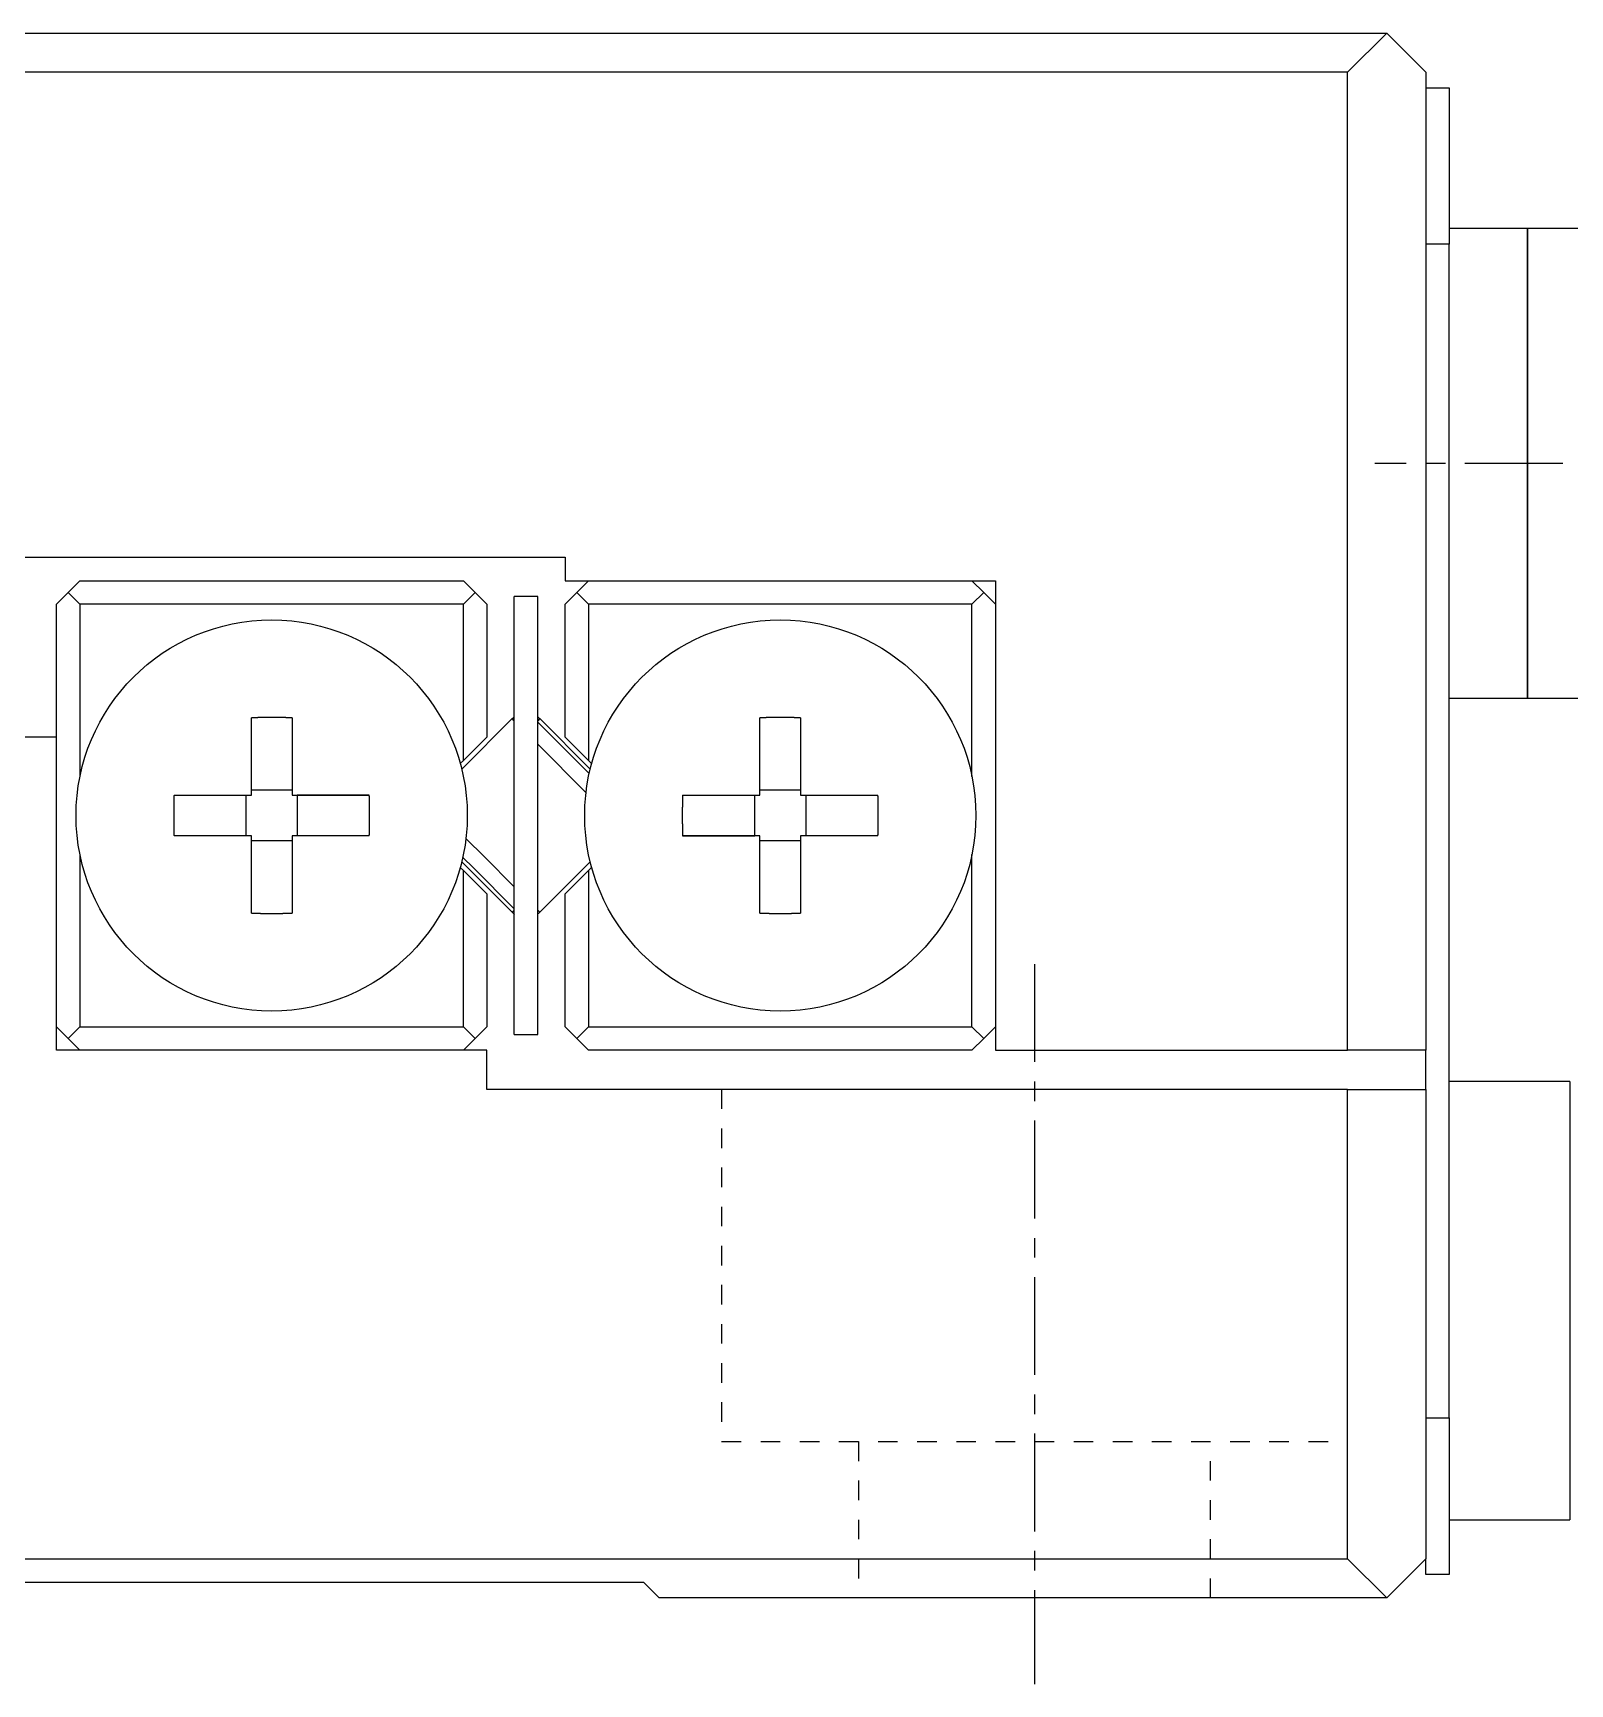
# Model space of a CAD drawing. Extents: x 81 to 428, y 71 to 335.
# Drawn here: x 335.88 to 355.52, y 104.69 to 125.79 of the extents above; entities that cross this region are included whole.
import ezdxf

# ---------------------------------------------------------------- set-up
doc = ezdxf.new("R2010")
doc.units = 0
doc.linetypes.add('CENTER', pattern=[2, 1.25, -0.25, 0.25, -0.25])
doc.linetypes.add('DOT', pattern=[0.5, 0.25, -0.25])
doc.layers.get('0').update_dxf_attribs({"linetype": 'CONTINUOUS'})

msp = doc.modelspace()

# ---------------------------------------------------------------- linework, layer by layer
at = {"color": 7, "linetype": 'CONTINUOUS'}
for p, q in [((294.182, 125.788), (353.182, 125.788)), ((353.182, 125.788), (352.682, 125.288)), ((353.682, 125.288), (353.182, 125.788)), ((352.682, 125.288), (294.682, 125.288)), ((352.682, 112.788), (352.682, 125.288)), ((353.682, 125.288), (353.682, 112.788)), ((353.682, 125.088), (353.982, 125.088)), ((353.982, 125.088), (353.982, 123.088)), ((354.982, 123.288), (353.982, 123.288)), ((358.982, 123.288), (354.982, 123.288)), ((354.982, 117.288), (354.982, 123.288)), ((354.982, 123.288), (354.982, 117.288)), ((353.982, 110.838), (353.982, 123.088)), ((304.682, 119.088), (342.682, 119.088)), ((342.682, 119.088), (342.682, 118.788)), ((336.332, 118.638), (336.182, 118.488)), ((336.332, 118.638), (336.482, 118.788)), ((336.482, 118.488), (336.332, 118.638)), ((336.482, 118.788), (341.382, 118.788)), ((341.382, 118.788), (341.532, 118.638)), ((341.532, 118.638), (341.382, 118.488)), ((341.682, 118.488), (341.532, 118.638)), ((342.032, 112.988), (342.032, 118.588)), ((342.332, 118.588), (342.032, 118.588)), ((342.332, 112.988), (342.332, 118.588)), ((342.682, 118.788), (348.182, 118.788)), ((342.832, 118.638), (342.682, 118.488)), ((342.832, 118.638), (342.982, 118.788)), ((342.982, 118.488), (342.832, 118.638)), ((347.882, 118.788), (348.032, 118.638)), ((348.032, 118.638), (347.882, 118.488)), ((348.182, 118.488), (348.032, 118.638)), ((348.182, 118.788), (348.182, 112.788)), ((336.182, 116.788), (336.182, 118.488)), ((341.382, 118.488), (336.482, 118.488)), ((336.482, 118.488), (336.482, 116.286)), ((341.382, 116.491), (341.382, 118.488)), ((341.682, 118.488), (341.682, 116.791)), ((342.682, 116.791), (342.682, 118.488)), ((347.882, 118.488), (342.982, 118.488)), ((342.982, 118.488), (342.982, 116.491)), ((347.882, 116.286), (347.882, 118.488)), ((353.982, 117.288), (354.982, 117.288)), ((354.982, 117.288), (358.982, 117.288)), ((338.672, 116.048), (338.672, 117.037)), ((339.192, 117.037), (339.192, 116.048)), ((342.005, 117.026), (341.361, 116.381)), ((342.332, 116.982), (342.99, 116.324)), ((343.003, 116.381), (342.359, 117.026)), ((345.172, 116.048), (345.172, 117.037)), ((345.692, 117.037), (345.692, 116.048)), ((336.182, 116.788), (329.682, 116.788)), ((336.182, 112.788), (336.182, 116.788)), ((341.382, 116.491), (341.682, 116.791)), ((342.682, 116.791), (342.982, 116.491)), ((341.342, 116.451), (341.382, 116.491)), ((342.982, 116.491), (343.021, 116.451)), ((338.672, 116.114), (339.192, 116.114)), ((345.172, 116.114), (345.692, 116.114)), ((337.684, 116.048), (338.606, 116.048)), ((337.684, 116.048), (338.672, 116.048)), ((338.606, 115.528), (338.606, 116.048)), ((338.606, 116.048), (338.672, 116.048)), ((339.192, 116.048), (339.258, 116.048)), ((339.192, 116.048), (340.18, 116.048)), ((339.258, 116.048), (339.258, 115.528)), ((340.18, 116.048), (339.258, 116.048)), ((344.184, 116.048), (345.172, 116.048)), ((345.106, 115.528), (345.106, 116.048)), ((345.692, 116.048), (346.68, 116.048)), ((345.758, 116.048), (345.758, 115.528)), ((338.672, 115.528), (337.684, 115.528)), ((338.672, 114.54), (338.672, 115.528)), ((339.192, 115.463), (338.672, 115.463)), ((339.192, 115.528), (339.192, 114.54)), ((340.18, 115.528), (339.192, 115.528)), ((344.184, 115.528), (345.106, 115.528)), ((345.172, 115.528), (344.184, 115.528)), ((345.172, 115.528), (345.106, 115.528)), ((345.172, 114.54), (345.172, 115.528)), ((345.692, 115.463), (345.172, 115.463)), ((345.692, 115.528), (345.692, 114.54)), ((346.68, 115.528), (345.692, 115.528)), ((345.758, 115.528), (345.692, 115.528)), ((346.68, 115.528), (345.758, 115.528)), ((336.482, 115.291), (336.482, 113.088)), ((341.51, 115.117), (341.374, 115.253)), ((347.882, 113.088), (347.882, 115.291)), ((341.382, 115.086), (341.342, 115.125)), ((341.361, 115.195), (342.005, 114.551)), ((341.382, 113.088), (341.382, 115.086)), ((341.682, 114.786), (341.382, 115.086)), ((342.032, 114.595), (341.51, 115.117)), ((342.359, 114.551), (343.003, 115.195)), ((342.982, 115.086), (342.682, 114.786)), ((343.021, 115.125), (342.982, 115.086)), ((342.982, 115.086), (342.982, 113.088)), ((341.682, 114.786), (341.682, 113.088)), ((342.682, 113.088), (342.682, 114.786)), ((336.182, 113.088), (336.332, 112.938)), ((336.332, 112.938), (336.482, 113.088)), ((336.482, 112.788), (336.332, 112.938)), ((336.482, 113.088), (341.382, 113.088)), ((341.382, 113.088), (341.532, 112.938)), ((341.532, 112.938), (341.382, 112.788)), ((341.532, 112.938), (341.682, 113.088)), ((342.032, 112.988), (342.332, 112.988)), ((342.682, 113.088), (342.832, 112.938)), ((342.832, 112.938), (342.982, 113.088)), ((342.982, 112.788), (342.832, 112.938)), ((342.982, 113.088), (347.882, 113.088)), ((347.882, 113.088), (348.032, 112.938)), ((348.032, 112.938), (347.882, 112.788)), ((348.032, 112.938), (348.182, 113.088)), ((341.682, 112.788), (336.182, 112.788)), ((341.682, 112.288), (341.682, 112.788)), ((347.882, 112.788), (342.982, 112.788)), ((348.182, 112.788), (352.682, 112.788)), ((353.682, 112.788), (352.682, 112.788)), ((353.682, 112.288), (353.682, 112.788)), ((352.682, 112.288), (341.682, 112.288)), ((352.682, 106.288), (352.682, 112.288)), ((352.682, 112.288), (353.682, 112.288)), ((353.682, 112.288), (353.682, 106.288)), ((355.524, 112.388), (353.982, 112.388)), ((355.524, 112.388), (355.524, 110.824)), ((353.982, 108.338), (353.982, 110.838)), ((355.524, 110.824), (355.524, 106.788)), ((353.982, 108.088), (353.982, 108.338)), ((353.982, 108.088), (353.982, 106.088)), ((353.982, 106.788), (355.524, 106.788)), ((294.682, 106.288), (352.682, 106.288)), ((353.182, 105.788), (352.682, 106.288)), ((353.682, 106.288), (353.182, 105.788)), ((353.682, 106.088), (353.682, 106.288)), ((303.682, 105.988), (343.682, 105.988)), ((343.682, 105.988), (343.882, 105.788)), ((353.982, 106.088), (353.682, 106.088)), ((353.182, 105.788), (343.882, 105.788))]:
    msp.add_line(p, q, dxfattribs=at)
at = {"color": 3, "linetype": 'CONTINUOUS'}
for p, q in [((353.982, 123.088), (353.682, 123.088)), ((342.032, 116.999), (342.005, 117.026)), ((342.359, 117.026), (342.332, 116.999)), ((342.949, 116.082), (342.332, 116.699)), ((341.415, 115.495), (341.652, 115.258)), ((341.652, 115.258), (342.032, 114.878)), ((342.005, 114.551), (342.032, 114.578)), ((342.332, 114.578), (342.359, 114.551)), ((353.682, 108.088), (353.982, 108.088))]:
    msp.add_line(p, q, dxfattribs=at)
at = {"color": 1, "linetype": 'CENTER'}
for p, q in [((367.432, 120.288), (353.032, 120.288)), ((348.682, 113.888), (348.682, 104.688))]:
    msp.add_line(p, q, dxfattribs=at)
at = {"color": 3, "linetype": 'DOT'}
for p, q in [((344.682, 112.288), (344.682, 107.788)), ((344.682, 107.788), (352.682, 107.788)), ((346.432, 107.788), (346.432, 105.788)), ((350.932, 105.788), (350.932, 107.788))]:
    msp.add_line(p, q, dxfattribs=at)
at = {"color": 7, "linetype": 'CONTINUOUS'}
for points in [[(339.192, 117.037, 0), (339.188, 117.037, 0), (339.184, 117.037, 0), (339.18, 117.037, 0), (339.176, 117.037, 0), (339.172, 117.037, 0), (339.168, 117.037, 0), (339.163, 117.037, 0), (339.159, 117.037, 0), (339.155, 117.038, 0), (339.151, 117.038, 0), (339.147, 117.038, 0), (339.143, 117.038, 0), (339.139, 117.038, 0), (339.135, 117.038, 0), (339.131, 117.038, 0), (339.127, 117.038, 0), (339.123, 117.038, 0), (339.119, 117.038, 0), (339.115, 117.038, 0), (339.111, 117.039, 0), (339.107, 117.039, 0), (339.103, 117.039, 0), (339.099, 117.039, 0), (339.094, 117.039, 0), (339.09, 117.039, 0), (339.086, 117.039, 0), (339.082, 117.039, 0), (339.078, 117.039, 0), (339.074, 117.039, 0), (339.07, 117.039, 0), (339.066, 117.039, 0), (339.062, 117.039, 0), (339.058, 117.039, 0), (339.054, 117.039, 0), (339.05, 117.04, 0), (339.046, 117.04, 0), (339.042, 117.04, 0), (339.038, 117.04, 0), (339.034, 117.04, 0), (339.029, 117.04, 0), (339.025, 117.04, 0), (339.021, 117.04, 0), (339.017, 117.04, 0), (339.013, 117.04, 0), (339.009, 117.04, 0), (339.005, 117.04, 0), (339.001, 117.04, 0), (338.997, 117.04, 0), (338.993, 117.04, 0), (338.989, 117.04, 0), (338.985, 117.04, 0), (338.981, 117.04, 0), (338.977, 117.04, 0), (338.973, 117.04, 0), (338.968, 117.04, 0), (338.964, 117.04, 0), (338.96, 117.04, 0), (338.956, 117.04, 0), (338.952, 117.04, 0), (338.948, 117.04, 0), (338.944, 117.04, 0), (338.94, 117.04, 0), (338.936, 117.04, 0), (338.932, 117.04, 0), (338.928, 117.04, 0), (338.924, 117.04, 0), (338.92, 117.04, 0), (338.916, 117.04, 0), (338.912, 117.04, 0), (338.908, 117.04, 0), (338.903, 117.04, 0), (338.899, 117.04, 0), (338.895, 117.04, 0), (338.891, 117.04, 0), (338.887, 117.04, 0), (338.883, 117.04, 0), (338.879, 117.04, 0), (338.875, 117.04, 0), (338.871, 117.04, 0), (338.867, 117.04, 0), (338.863, 117.04, 0), (338.859, 117.04, 0), (338.855, 117.04, 0), (338.851, 117.04, 0), (338.847, 117.04, 0), (338.842, 117.04, 0), (338.838, 117.04, 0), (338.834, 117.04, 0), (338.83, 117.04, 0), (338.826, 117.04, 0), (338.822, 117.04, 0), (338.818, 117.04, 0), (338.814, 117.04, 0), (338.81, 117.039, 0), (338.806, 117.039, 0), (338.802, 117.039, 0), (338.798, 117.039, 0), (338.794, 117.039, 0), (338.79, 117.039, 0), (338.786, 117.039, 0), (338.782, 117.039, 0), (338.777, 117.039, 0), (338.773, 117.039, 0), (338.769, 117.039, 0), (338.765, 117.039, 0), (338.761, 117.039, 0), (338.757, 117.039, 0), (338.753, 117.039, 0), (338.749, 117.038, 0), (338.745, 117.038, 0), (338.741, 117.038, 0), (338.737, 117.038, 0), (338.733, 117.038, 0), (338.729, 117.038, 0), (338.725, 117.038, 0), (338.721, 117.038, 0), (338.717, 117.038, 0), (338.712, 117.038, 0), (338.708, 117.038, 0), (338.704, 117.037, 0), (338.7, 117.037, 0), (338.696, 117.037, 0), (338.692, 117.037, 0), (338.688, 117.037, 0), (338.684, 117.037, 0), (338.68, 117.037, 0), (338.676, 117.037, 0), (338.672, 117.037, 0)], [(345.692, 117.037, 0), (345.688, 117.037, 0), (345.684, 117.037, 0), (345.68, 117.037, 0), (345.676, 117.037, 0), (345.672, 117.037, 0), (345.668, 117.037, 0), (345.663, 117.037, 0), (345.659, 117.037, 0), (345.655, 117.038, 0), (345.651, 117.038, 0), (345.647, 117.038, 0), (345.643, 117.038, 0), (345.639, 117.038, 0), (345.635, 117.038, 0), (345.631, 117.038, 0), (345.627, 117.038, 0), (345.623, 117.038, 0), (345.619, 117.038, 0), (345.615, 117.038, 0), (345.611, 117.039, 0), (345.607, 117.039, 0), (345.603, 117.039, 0), (345.599, 117.039, 0), (345.594, 117.039, 0), (345.59, 117.039, 0), (345.586, 117.039, 0), (345.582, 117.039, 0), (345.578, 117.039, 0), (345.574, 117.039, 0), (345.57, 117.039, 0), (345.566, 117.039, 0), (345.562, 117.039, 0), (345.558, 117.039, 0), (345.554, 117.039, 0), (345.55, 117.04, 0), (345.546, 117.04, 0), (345.542, 117.04, 0), (345.538, 117.04, 0), (345.534, 117.04, 0), (345.529, 117.04, 0), (345.525, 117.04, 0), (345.521, 117.04, 0), (345.517, 117.04, 0), (345.513, 117.04, 0), (345.509, 117.04, 0), (345.505, 117.04, 0), (345.501, 117.04, 0), (345.497, 117.04, 0), (345.493, 117.04, 0), (345.489, 117.04, 0), (345.485, 117.04, 0), (345.481, 117.04, 0), (345.477, 117.04, 0), (345.473, 117.04, 0), (345.468, 117.04, 0), (345.464, 117.04, 0), (345.46, 117.04, 0), (345.456, 117.04, 0), (345.452, 117.04, 0), (345.448, 117.04, 0), (345.444, 117.04, 0), (345.44, 117.04, 0), (345.436, 117.04, 0), (345.432, 117.04, 0), (345.428, 117.04, 0), (345.424, 117.04, 0), (345.42, 117.04, 0), (345.416, 117.04, 0), (345.412, 117.04, 0), (345.408, 117.04, 0), (345.403, 117.04, 0), (345.399, 117.04, 0), (345.395, 117.04, 0), (345.391, 117.04, 0), (345.387, 117.04, 0), (345.383, 117.04, 0), (345.379, 117.04, 0), (345.375, 117.04, 0), (345.371, 117.04, 0), (345.367, 117.04, 0), (345.363, 117.04, 0), (345.359, 117.04, 0), (345.355, 117.04, 0), (345.351, 117.04, 0), (345.347, 117.04, 0), (345.342, 117.04, 0), (345.338, 117.04, 0), (345.334, 117.04, 0), (345.33, 117.04, 0), (345.326, 117.04, 0), (345.322, 117.04, 0), (345.318, 117.04, 0), (345.314, 117.04, 0), (345.31, 117.039, 0), (345.306, 117.039, 0), (345.302, 117.039, 0), (345.298, 117.039, 0), (345.294, 117.039, 0), (345.29, 117.039, 0), (345.286, 117.039, 0), (345.282, 117.039, 0), (345.277, 117.039, 0), (345.273, 117.039, 0), (345.269, 117.039, 0), (345.265, 117.039, 0), (345.261, 117.039, 0), (345.257, 117.039, 0), (345.253, 117.039, 0), (345.249, 117.038, 0), (345.245, 117.038, 0), (345.241, 117.038, 0), (345.237, 117.038, 0), (345.233, 117.038, 0), (345.229, 117.038, 0), (345.225, 117.038, 0), (345.221, 117.038, 0), (345.217, 117.038, 0), (345.212, 117.038, 0), (345.208, 117.038, 0), (345.204, 117.037, 0), (345.2, 117.037, 0), (345.196, 117.037, 0), (345.192, 117.037, 0), (345.188, 117.037, 0), (345.184, 117.037, 0), (345.18, 117.037, 0), (345.176, 117.037, 0), (345.172, 117.037, 0)], [(337.684, 116.048, 0), (337.684, 116.044, 0), (337.683, 116.04, 0), (337.683, 116.036, 0), (337.683, 116.032, 0), (337.683, 116.028, 0), (337.683, 116.024, 0), (337.683, 116.02, 0), (337.683, 116.016, 0), (337.683, 116.012, 0), (337.683, 116.008, 0), (337.682, 116.004, 0), (337.682, 116, 0), (337.682, 115.996, 0), (337.682, 115.992, 0), (337.682, 115.987, 0), (337.682, 115.983, 0), (337.682, 115.979, 0), (337.682, 115.975, 0), (337.682, 115.971, 0), (337.682, 115.967, 0), (337.682, 115.963, 0), (337.682, 115.959, 0), (337.681, 115.955, 0), (337.681, 115.951, 0), (337.681, 115.947, 0), (337.681, 115.943, 0), (337.681, 115.939, 0), (337.681, 115.935, 0), (337.681, 115.931, 0), (337.681, 115.927, 0), (337.681, 115.922, 0), (337.681, 115.918, 0), (337.681, 115.914, 0), (337.681, 115.91, 0), (337.681, 115.906, 0), (337.681, 115.902, 0), (337.681, 115.898, 0), (337.681, 115.894, 0), (337.68, 115.89, 0), (337.68, 115.886, 0), (337.68, 115.882, 0), (337.68, 115.878, 0), (337.68, 115.874, 0), (337.68, 115.87, 0), (337.68, 115.866, 0), (337.68, 115.861, 0), (337.68, 115.857, 0), (337.68, 115.853, 0), (337.68, 115.849, 0), (337.68, 115.845, 0), (337.68, 115.841, 0), (337.68, 115.837, 0), (337.68, 115.833, 0), (337.68, 115.829, 0), (337.68, 115.825, 0), (337.68, 115.821, 0), (337.68, 115.817, 0), (337.68, 115.813, 0), (337.68, 115.809, 0), (337.68, 115.805, 0), (337.68, 115.801, 0), (337.68, 115.796, 0), (337.68, 115.792, 0), (337.68, 115.788, 0), (337.68, 115.784, 0), (337.68, 115.78, 0), (337.68, 115.776, 0), (337.68, 115.772, 0), (337.68, 115.768, 0), (337.68, 115.764, 0), (337.68, 115.76, 0), (337.68, 115.756, 0), (337.68, 115.752, 0), (337.68, 115.748, 0), (337.68, 115.744, 0), (337.68, 115.74, 0), (337.68, 115.735, 0), (337.68, 115.731, 0), (337.68, 115.727, 0), (337.68, 115.723, 0), (337.68, 115.719, 0), (337.68, 115.715, 0), (337.68, 115.711, 0), (337.68, 115.707, 0), (337.68, 115.703, 0), (337.68, 115.699, 0), (337.68, 115.695, 0), (337.68, 115.691, 0), (337.68, 115.687, 0), (337.681, 115.683, 0), (337.681, 115.679, 0), (337.681, 115.675, 0), (337.681, 115.67, 0), (337.681, 115.666, 0), (337.681, 115.662, 0), (337.681, 115.658, 0), (337.681, 115.654, 0), (337.681, 115.65, 0), (337.681, 115.646, 0), (337.681, 115.642, 0), (337.681, 115.638, 0), (337.681, 115.634, 0), (337.681, 115.63, 0), (337.681, 115.626, 0), (337.681, 115.622, 0), (337.682, 115.618, 0), (337.682, 115.614, 0), (337.682, 115.61, 0), (337.682, 115.605, 0), (337.682, 115.601, 0), (337.682, 115.597, 0), (337.682, 115.593, 0), (337.682, 115.589, 0), (337.682, 115.585, 0), (337.682, 115.581, 0), (337.682, 115.577, 0), (337.682, 115.573, 0), (337.683, 115.569, 0), (337.683, 115.565, 0), (337.683, 115.561, 0), (337.683, 115.557, 0), (337.683, 115.553, 0), (337.683, 115.549, 0), (337.683, 115.545, 0), (337.683, 115.54, 0), (337.683, 115.536, 0), (337.684, 115.532, 0), (337.684, 115.528, 0)], [(340.18, 115.528, 0), (340.18, 115.532, 0), (340.18, 115.536, 0), (340.18, 115.54, 0), (340.181, 115.545, 0), (340.181, 115.549, 0), (340.181, 115.553, 0), (340.181, 115.557, 0), (340.181, 115.561, 0), (340.181, 115.565, 0), (340.181, 115.569, 0), (340.181, 115.573, 0), (340.181, 115.577, 0), (340.181, 115.581, 0), (340.182, 115.585, 0), (340.182, 115.589, 0), (340.182, 115.593, 0), (340.182, 115.597, 0), (340.182, 115.601, 0), (340.182, 115.605, 0), (340.182, 115.61, 0), (340.182, 115.614, 0), (340.182, 115.618, 0), (340.182, 115.622, 0), (340.182, 115.626, 0), (340.182, 115.63, 0), (340.183, 115.634, 0), (340.183, 115.638, 0), (340.183, 115.642, 0), (340.183, 115.646, 0), (340.183, 115.65, 0), (340.183, 115.654, 0), (340.183, 115.658, 0), (340.183, 115.662, 0), (340.183, 115.666, 0), (340.183, 115.67, 0), (340.183, 115.675, 0), (340.183, 115.679, 0), (340.183, 115.683, 0), (340.183, 115.687, 0), (340.183, 115.691, 0), (340.183, 115.695, 0), (340.183, 115.699, 0), (340.183, 115.703, 0), (340.184, 115.707, 0), (340.184, 115.711, 0), (340.184, 115.715, 0), (340.184, 115.719, 0), (340.184, 115.723, 0), (340.184, 115.727, 0), (340.184, 115.731, 0), (340.184, 115.735, 0), (340.184, 115.74, 0), (340.184, 115.744, 0), (340.184, 115.748, 0), (340.184, 115.752, 0), (340.184, 115.756, 0), (340.184, 115.76, 0), (340.184, 115.764, 0), (340.184, 115.768, 0), (340.184, 115.772, 0), (340.184, 115.776, 0), (340.184, 115.78, 0), (340.184, 115.784, 0), (340.184, 115.788, 0), (340.184, 115.792, 0), (340.184, 115.796, 0), (340.184, 115.801, 0), (340.184, 115.805, 0), (340.184, 115.809, 0), (340.184, 115.813, 0), (340.184, 115.817, 0), (340.184, 115.821, 0), (340.184, 115.825, 0), (340.184, 115.829, 0), (340.184, 115.833, 0), (340.184, 115.837, 0), (340.184, 115.841, 0), (340.184, 115.845, 0), (340.184, 115.849, 0), (340.184, 115.853, 0), (340.184, 115.857, 0), (340.184, 115.861, 0), (340.184, 115.866, 0), (340.184, 115.87, 0), (340.183, 115.874, 0), (340.183, 115.878, 0), (340.183, 115.882, 0), (340.183, 115.886, 0), (340.183, 115.89, 0), (340.183, 115.894, 0), (340.183, 115.898, 0), (340.183, 115.902, 0), (340.183, 115.906, 0), (340.183, 115.91, 0), (340.183, 115.914, 0), (340.183, 115.918, 0), (340.183, 115.922, 0), (340.183, 115.927, 0), (340.183, 115.931, 0), (340.183, 115.935, 0), (340.183, 115.939, 0), (340.183, 115.943, 0), (340.182, 115.947, 0), (340.182, 115.951, 0), (340.182, 115.955, 0), (340.182, 115.959, 0), (340.182, 115.963, 0), (340.182, 115.967, 0), (340.182, 115.971, 0), (340.182, 115.975, 0), (340.182, 115.979, 0), (340.182, 115.983, 0), (340.182, 115.987, 0), (340.182, 115.992, 0), (340.181, 115.996, 0), (340.181, 116, 0), (340.181, 116.004, 0), (340.181, 116.008, 0), (340.181, 116.012, 0), (340.181, 116.016, 0), (340.181, 116.02, 0), (340.181, 116.024, 0), (340.181, 116.028, 0), (340.181, 116.032, 0), (340.18, 116.036, 0), (340.18, 116.04, 0), (340.18, 116.044, 0), (340.18, 116.048, 0)], [(344.184, 116.048, 0), (344.184, 116.044, 0), (344.183, 116.04, 0), (344.183, 116.036, 0), (344.183, 116.032, 0), (344.183, 116.028, 0), (344.183, 116.024, 0), (344.183, 116.02, 0), (344.183, 116.016, 0), (344.183, 116.012, 0), (344.183, 116.008, 0), (344.182, 116.004, 0), (344.182, 116, 0), (344.182, 115.996, 0), (344.182, 115.992, 0), (344.182, 115.987, 0), (344.182, 115.983, 0), (344.182, 115.979, 0), (344.182, 115.975, 0), (344.182, 115.971, 0), (344.182, 115.967, 0), (344.182, 115.963, 0), (344.182, 115.959, 0), (344.181, 115.955, 0), (344.181, 115.951, 0), (344.181, 115.947, 0), (344.181, 115.943, 0), (344.181, 115.939, 0), (344.181, 115.935, 0), (344.181, 115.931, 0), (344.181, 115.927, 0), (344.181, 115.922, 0), (344.181, 115.918, 0), (344.181, 115.914, 0), (344.181, 115.91, 0), (344.181, 115.906, 0), (344.181, 115.902, 0), (344.181, 115.898, 0), (344.181, 115.894, 0), (344.18, 115.89, 0), (344.18, 115.886, 0), (344.18, 115.882, 0), (344.18, 115.878, 0), (344.18, 115.874, 0), (344.18, 115.87, 0), (344.18, 115.866, 0), (344.18, 115.861, 0), (344.18, 115.857, 0), (344.18, 115.853, 0), (344.18, 115.849, 0), (344.18, 115.845, 0), (344.18, 115.841, 0), (344.18, 115.837, 0), (344.18, 115.833, 0), (344.18, 115.829, 0), (344.18, 115.825, 0), (344.18, 115.821, 0), (344.18, 115.817, 0), (344.18, 115.813, 0), (344.18, 115.809, 0), (344.18, 115.805, 0), (344.18, 115.801, 0), (344.18, 115.796, 0), (344.18, 115.792, 0), (344.18, 115.788, 0), (344.18, 115.784, 0), (344.18, 115.78, 0), (344.18, 115.776, 0), (344.18, 115.772, 0), (344.18, 115.768, 0), (344.18, 115.764, 0), (344.18, 115.76, 0), (344.18, 115.756, 0), (344.18, 115.752, 0), (344.18, 115.748, 0), (344.18, 115.744, 0), (344.18, 115.74, 0), (344.18, 115.735, 0), (344.18, 115.731, 0), (344.18, 115.727, 0), (344.18, 115.723, 0), (344.18, 115.719, 0), (344.18, 115.715, 0), (344.18, 115.711, 0), (344.18, 115.707, 0), (344.18, 115.703, 0), (344.18, 115.699, 0), (344.18, 115.695, 0), (344.18, 115.691, 0), (344.18, 115.687, 0), (344.181, 115.683, 0), (344.181, 115.679, 0), (344.181, 115.675, 0), (344.181, 115.67, 0), (344.181, 115.666, 0), (344.181, 115.662, 0), (344.181, 115.658, 0), (344.181, 115.654, 0), (344.181, 115.65, 0), (344.181, 115.646, 0), (344.181, 115.642, 0), (344.181, 115.638, 0), (344.181, 115.634, 0), (344.181, 115.63, 0), (344.181, 115.626, 0), (344.181, 115.622, 0), (344.182, 115.618, 0), (344.182, 115.614, 0), (344.182, 115.61, 0), (344.182, 115.605, 0), (344.182, 115.601, 0), (344.182, 115.597, 0), (344.182, 115.593, 0), (344.182, 115.589, 0), (344.182, 115.585, 0), (344.182, 115.581, 0), (344.182, 115.577, 0), (344.182, 115.573, 0), (344.183, 115.569, 0), (344.183, 115.565, 0), (344.183, 115.561, 0), (344.183, 115.557, 0), (344.183, 115.553, 0), (344.183, 115.549, 0), (344.183, 115.545, 0), (344.183, 115.54, 0), (344.183, 115.536, 0), (344.184, 115.532, 0), (344.184, 115.528, 0)], [(346.68, 115.528, 0), (346.68, 115.532, 0), (346.68, 115.536, 0), (346.68, 115.54, 0), (346.681, 115.545, 0), (346.681, 115.549, 0), (346.681, 115.553, 0), (346.681, 115.557, 0), (346.681, 115.561, 0), (346.681, 115.565, 0), (346.681, 115.569, 0), (346.681, 115.573, 0), (346.681, 115.577, 0), (346.681, 115.581, 0), (346.682, 115.585, 0), (346.682, 115.589, 0), (346.682, 115.593, 0), (346.682, 115.597, 0), (346.682, 115.601, 0), (346.682, 115.605, 0), (346.682, 115.61, 0), (346.682, 115.614, 0), (346.682, 115.618, 0), (346.682, 115.622, 0), (346.682, 115.626, 0), (346.682, 115.63, 0), (346.683, 115.634, 0), (346.683, 115.638, 0), (346.683, 115.642, 0), (346.683, 115.646, 0), (346.683, 115.65, 0), (346.683, 115.654, 0), (346.683, 115.658, 0), (346.683, 115.662, 0), (346.683, 115.666, 0), (346.683, 115.67, 0), (346.683, 115.675, 0), (346.683, 115.679, 0), (346.683, 115.683, 0), (346.683, 115.687, 0), (346.683, 115.691, 0), (346.683, 115.695, 0), (346.683, 115.699, 0), (346.683, 115.703, 0), (346.684, 115.707, 0), (346.684, 115.711, 0), (346.684, 115.715, 0), (346.684, 115.719, 0), (346.684, 115.723, 0), (346.684, 115.727, 0), (346.684, 115.731, 0), (346.684, 115.735, 0), (346.684, 115.74, 0), (346.684, 115.744, 0), (346.684, 115.748, 0), (346.684, 115.752, 0), (346.684, 115.756, 0), (346.684, 115.76, 0), (346.684, 115.764, 0), (346.684, 115.768, 0), (346.684, 115.772, 0), (346.684, 115.776, 0), (346.684, 115.78, 0), (346.684, 115.784, 0), (346.684, 115.788, 0), (346.684, 115.792, 0), (346.684, 115.796, 0), (346.684, 115.801, 0), (346.684, 115.805, 0), (346.684, 115.809, 0), (346.684, 115.813, 0), (346.684, 115.817, 0), (346.684, 115.821, 0), (346.684, 115.825, 0), (346.684, 115.829, 0), (346.684, 115.833, 0), (346.684, 115.837, 0), (346.684, 115.841, 0), (346.684, 115.845, 0), (346.684, 115.849, 0), (346.684, 115.853, 0), (346.684, 115.857, 0), (346.684, 115.861, 0), (346.684, 115.866, 0), (346.684, 115.87, 0), (346.683, 115.874, 0), (346.683, 115.878, 0), (346.683, 115.882, 0), (346.683, 115.886, 0), (346.683, 115.89, 0), (346.683, 115.894, 0), (346.683, 115.898, 0), (346.683, 115.902, 0), (346.683, 115.906, 0), (346.683, 115.91, 0), (346.683, 115.914, 0), (346.683, 115.918, 0), (346.683, 115.922, 0), (346.683, 115.927, 0), (346.683, 115.931, 0), (346.683, 115.935, 0), (346.683, 115.939, 0), (346.683, 115.943, 0), (346.682, 115.947, 0), (346.682, 115.951, 0), (346.682, 115.955, 0), (346.682, 115.959, 0), (346.682, 115.963, 0), (346.682, 115.967, 0), (346.682, 115.971, 0), (346.682, 115.975, 0), (346.682, 115.979, 0), (346.682, 115.983, 0), (346.682, 115.987, 0), (346.682, 115.992, 0), (346.681, 115.996, 0), (346.681, 116, 0), (346.681, 116.004, 0), (346.681, 116.008, 0), (346.681, 116.012, 0), (346.681, 116.016, 0), (346.681, 116.02, 0), (346.681, 116.024, 0), (346.681, 116.028, 0), (346.681, 116.032, 0), (346.68, 116.036, 0), (346.68, 116.04, 0), (346.68, 116.044, 0), (346.68, 116.048, 0)], [(338.672, 114.54, 0), (338.676, 114.54, 0), (338.68, 114.54, 0), (338.684, 114.54, 0), (338.688, 114.54, 0), (338.692, 114.54, 0), (338.696, 114.539, 0), (338.7, 114.539, 0), (338.704, 114.539, 0), (338.708, 114.539, 0), (338.712, 114.539, 0), (338.717, 114.539, 0), (338.721, 114.539, 0), (338.725, 114.539, 0), (338.729, 114.539, 0), (338.733, 114.539, 0), (338.737, 114.538, 0), (338.741, 114.538, 0), (338.745, 114.538, 0), (338.749, 114.538, 0), (338.753, 114.538, 0), (338.757, 114.538, 0), (338.761, 114.538, 0), (338.765, 114.538, 0), (338.769, 114.538, 0), (338.773, 114.538, 0), (338.777, 114.538, 0), (338.782, 114.538, 0), (338.786, 114.538, 0), (338.79, 114.537, 0), (338.794, 114.537, 0), (338.798, 114.537, 0), (338.802, 114.537, 0), (338.806, 114.537, 0), (338.81, 114.537, 0), (338.814, 114.537, 0), (338.818, 114.537, 0), (338.822, 114.537, 0), (338.826, 114.537, 0), (338.83, 114.537, 0), (338.834, 114.537, 0), (338.838, 114.537, 0), (338.842, 114.537, 0), (338.847, 114.537, 0), (338.851, 114.537, 0), (338.855, 114.537, 0), (338.859, 114.537, 0), (338.863, 114.537, 0), (338.867, 114.537, 0), (338.871, 114.537, 0), (338.875, 114.537, 0), (338.879, 114.537, 0), (338.883, 114.536, 0), (338.887, 114.536, 0), (338.891, 114.536, 0), (338.895, 114.536, 0), (338.899, 114.536, 0), (338.903, 114.536, 0), (338.908, 114.536, 0), (338.912, 114.536, 0), (338.916, 114.536, 0), (338.92, 114.536, 0), (338.924, 114.536, 0), (338.928, 114.536, 0), (338.932, 114.536, 0), (338.936, 114.536, 0), (338.94, 114.536, 0), (338.944, 114.536, 0), (338.948, 114.536, 0), (338.952, 114.536, 0), (338.956, 114.536, 0), (338.96, 114.536, 0), (338.964, 114.536, 0), (338.968, 114.536, 0), (338.973, 114.536, 0), (338.977, 114.536, 0), (338.981, 114.536, 0), (338.985, 114.537, 0), (338.989, 114.537, 0), (338.993, 114.537, 0), (338.997, 114.537, 0), (339.001, 114.537, 0), (339.005, 114.537, 0), (339.009, 114.537, 0), (339.013, 114.537, 0), (339.017, 114.537, 0), (339.021, 114.537, 0), (339.025, 114.537, 0), (339.029, 114.537, 0), (339.034, 114.537, 0), (339.038, 114.537, 0), (339.042, 114.537, 0), (339.046, 114.537, 0), (339.05, 114.537, 0), (339.054, 114.537, 0), (339.058, 114.537, 0), (339.062, 114.537, 0), (339.066, 114.537, 0), (339.07, 114.537, 0), (339.074, 114.537, 0), (339.078, 114.538, 0), (339.082, 114.538, 0), (339.086, 114.538, 0), (339.09, 114.538, 0), (339.094, 114.538, 0), (339.099, 114.538, 0), (339.103, 114.538, 0), (339.107, 114.538, 0), (339.111, 114.538, 0), (339.115, 114.538, 0), (339.119, 114.538, 0), (339.123, 114.538, 0), (339.127, 114.538, 0), (339.131, 114.539, 0), (339.135, 114.539, 0), (339.139, 114.539, 0), (339.143, 114.539, 0), (339.147, 114.539, 0), (339.151, 114.539, 0), (339.155, 114.539, 0), (339.159, 114.539, 0), (339.163, 114.539, 0), (339.168, 114.539, 0), (339.172, 114.54, 0), (339.176, 114.54, 0), (339.18, 114.54, 0), (339.184, 114.54, 0), (339.188, 114.54, 0), (339.192, 114.54, 0)], [(345.172, 114.54, 0), (345.176, 114.54, 0), (345.18, 114.54, 0), (345.184, 114.54, 0), (345.188, 114.54, 0), (345.192, 114.54, 0), (345.196, 114.539, 0), (345.2, 114.539, 0), (345.204, 114.539, 0), (345.208, 114.539, 0), (345.212, 114.539, 0), (345.217, 114.539, 0), (345.221, 114.539, 0), (345.225, 114.539, 0), (345.229, 114.539, 0), (345.233, 114.539, 0), (345.237, 114.538, 0), (345.241, 114.538, 0), (345.245, 114.538, 0), (345.249, 114.538, 0), (345.253, 114.538, 0), (345.257, 114.538, 0), (345.261, 114.538, 0), (345.265, 114.538, 0), (345.269, 114.538, 0), (345.273, 114.538, 0), (345.277, 114.538, 0), (345.282, 114.538, 0), (345.286, 114.538, 0), (345.29, 114.537, 0), (345.294, 114.537, 0), (345.298, 114.537, 0), (345.302, 114.537, 0), (345.306, 114.537, 0), (345.31, 114.537, 0), (345.314, 114.537, 0), (345.318, 114.537, 0), (345.322, 114.537, 0), (345.326, 114.537, 0), (345.33, 114.537, 0), (345.334, 114.537, 0), (345.338, 114.537, 0), (345.342, 114.537, 0), (345.347, 114.537, 0), (345.351, 114.537, 0), (345.355, 114.537, 0), (345.359, 114.537, 0), (345.363, 114.537, 0), (345.367, 114.537, 0), (345.371, 114.537, 0), (345.375, 114.537, 0), (345.379, 114.537, 0), (345.383, 114.536, 0), (345.387, 114.536, 0), (345.391, 114.536, 0), (345.395, 114.536, 0), (345.399, 114.536, 0), (345.403, 114.536, 0), (345.408, 114.536, 0), (345.412, 114.536, 0), (345.416, 114.536, 0), (345.42, 114.536, 0), (345.424, 114.536, 0), (345.428, 114.536, 0), (345.432, 114.536, 0), (345.436, 114.536, 0), (345.44, 114.536, 0), (345.444, 114.536, 0), (345.448, 114.536, 0), (345.452, 114.536, 0), (345.456, 114.536, 0), (345.46, 114.536, 0), (345.464, 114.536, 0), (345.468, 114.536, 0), (345.473, 114.536, 0), (345.477, 114.536, 0), (345.481, 114.536, 0), (345.485, 114.537, 0), (345.489, 114.537, 0), (345.493, 114.537, 0), (345.497, 114.537, 0), (345.501, 114.537, 0), (345.505, 114.537, 0), (345.509, 114.537, 0), (345.513, 114.537, 0), (345.517, 114.537, 0), (345.521, 114.537, 0), (345.525, 114.537, 0), (345.529, 114.537, 0), (345.534, 114.537, 0), (345.538, 114.537, 0), (345.542, 114.537, 0), (345.546, 114.537, 0), (345.55, 114.537, 0), (345.554, 114.537, 0), (345.558, 114.537, 0), (345.562, 114.537, 0), (345.566, 114.537, 0), (345.57, 114.537, 0), (345.574, 114.537, 0), (345.578, 114.538, 0), (345.582, 114.538, 0), (345.586, 114.538, 0), (345.59, 114.538, 0), (345.594, 114.538, 0), (345.599, 114.538, 0), (345.603, 114.538, 0), (345.607, 114.538, 0), (345.611, 114.538, 0), (345.615, 114.538, 0), (345.619, 114.538, 0), (345.623, 114.538, 0), (345.627, 114.538, 0), (345.631, 114.539, 0), (345.635, 114.539, 0), (345.639, 114.539, 0), (345.643, 114.539, 0), (345.647, 114.539, 0), (345.651, 114.539, 0), (345.655, 114.539, 0), (345.659, 114.539, 0), (345.663, 114.539, 0), (345.668, 114.539, 0), (345.672, 114.54, 0), (345.676, 114.54, 0), (345.68, 114.54, 0), (345.684, 114.54, 0), (345.688, 114.54, 0), (345.692, 114.54, 0)]]:
    msp.add_polyline3d(points, dxfattribs=at)
for centre in [(338.932, 115.788), (345.432, 115.788)]:
    msp.add_circle(centre, 2.5, dxfattribs=at)
for centre, start, end in [((342.147, 116.884), 124.9753, 135), ((342.217, 116.884), 45, 55.0247), ((342.147, 114.692), 225, 235.0247), ((342.217, 114.692), 304.9753, 315)]:
    msp.add_arc(centre, 0.2, start, end, dxfattribs=at)

doc.saveas('drawing.dxf')
